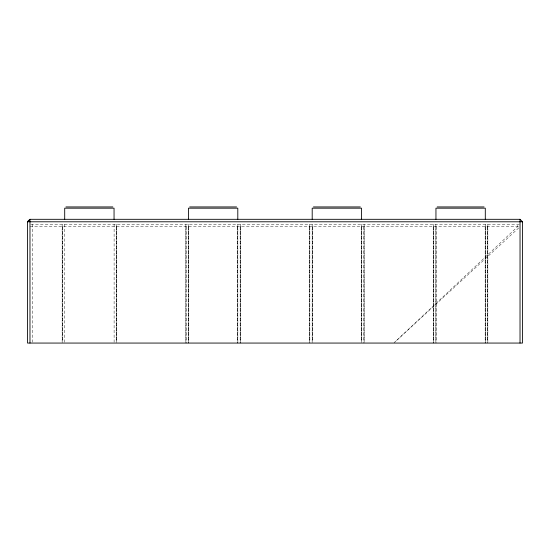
<?xml version="1.0" encoding="UTF-8"?>
<svg xmlns="http://www.w3.org/2000/svg" width="550" height="550" viewBox="0 0 550 550"><rect width="100%" height="100%" fill="white"/><g stroke="black" fill="none" stroke-linecap="round" stroke-linejoin="round"><path stroke-width="0.41" stroke-dasharray="2.75 2.06" d="M518.76 227.899L394.433 342.478L517.55 226.738L517.55 224.262M30.8 224.262L520.025 224.262M29.975 226.738L520.025 226.738M487.857 224.262L487.857 342.21M487.795 226.738L487.795 342.21M487.651 226.738L487.651 343.062M485.361 224.262L485.361 342.21M485.286 226.738L485.286 343.062M485.162 226.738L485.162 343.062M436.088 226.738L436.088 342.21M435.964 226.738L435.964 343.062M435.889 224.262L435.889 342.21M433.599 226.738L433.599 343.062M433.455 226.738L433.455 343.062M433.393 224.262L433.393 342.21M364.107 224.262L364.107 342.21M364.045 226.738L364.045 342.21M363.901 226.738L363.901 343.062M361.611 224.262L361.611 342.21M361.536 226.738L361.536 342.21M361.412 226.738L361.412 342.21M312.338 226.738L312.338 342.21M312.214 226.738L312.214 342.21M312.139 224.262L312.139 342.21M309.849 226.738L309.849 343.062M309.705 226.738L309.705 342.21M309.643 224.262L309.643 342.21M240.357 224.262L240.357 342.21M240.295 226.738L240.295 343.062M240.151 226.738L240.151 343.062M237.861 224.262L237.861 342.21M237.786 226.738L237.786 343.062M237.662 226.738L237.662 343.062M188.588 226.738L188.588 343.062M188.464 226.738L188.464 343.062M188.389 224.262L188.389 342.21M186.099 226.738L186.099 343.062M185.955 226.738L185.955 343.062M185.893 224.262L185.893 342.21M116.607 224.262L116.607 342.21M116.545 226.738L116.545 342.21M116.401 226.738L116.401 342.21M114.111 224.262L114.111 342.21M64.639 224.262L64.639 342.21M62.349 226.738L62.349 342.21M62.205 226.738L62.205 342.21M62.143 224.262L62.143 342.21M32.45 224.262L32.45 342.21"/><path stroke-width="0.82" d="M520.025 219.299L522.5 221.788L522.5 343.062L27.5 343.062L27.5 221.788L29.975 219.312L520.039 219.312L520.025 343.062M65.938 206.938L112.812 206.938M189.688 206.938L236.562 206.938M313.438 206.938L360.312 206.938M437.188 206.938L484.062 206.938M522.5 221.788L27.5 221.788L29.975 219.299L29.975 343.062M485.299 219.299L485.299 208.175L435.951 208.175L435.951 219.299M361.549 219.299L361.549 208.175L312.201 208.175L312.201 219.299M237.799 219.299L237.799 208.175L188.451 208.175L188.451 219.299M114.049 219.299L114.049 208.175L64.701 208.175L64.701 219.299"/></g></svg>
